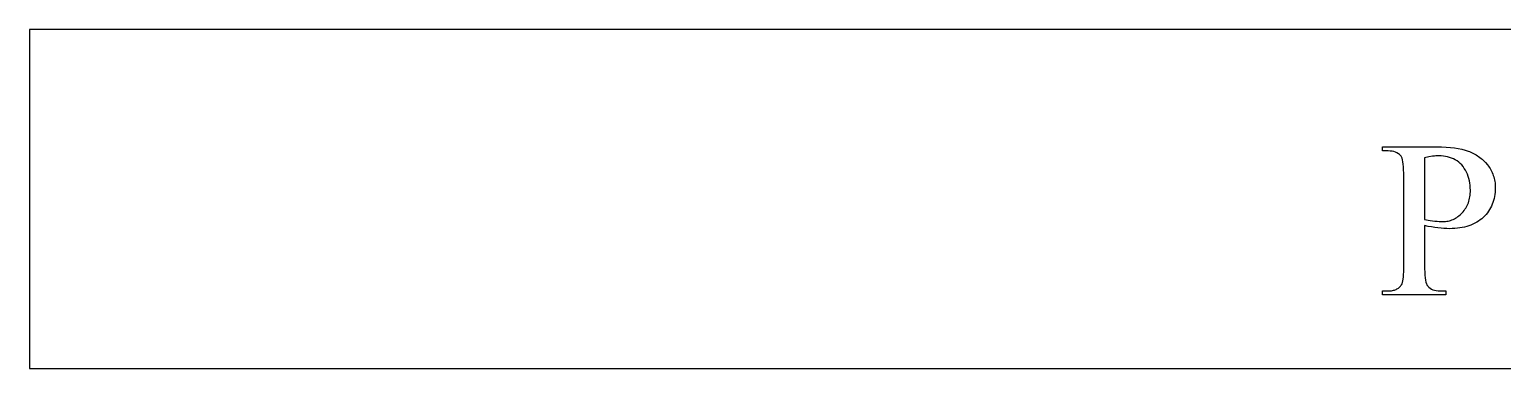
# Model space of a CAD drawing. Extents: x -4 to 204, y -54 to 64.
# Drawn here: x 74.08 to 82.76, y 58.37 to 60.37 of the extents above; entities that cross this region are included whole.
import ezdxf

# ---------------------------------------------------------------- set-up
doc = ezdxf.new("R2010")
doc.units = 0
doc.header["$MEASUREMENT"] = 0
doc.layers.add('LAYER_1', color=3, linetype='CONTINUOUS')

msp = doc.modelspace()

# ---------------------------------------------------------------- linework, layer by layer
at = {"layer": 'LAYER_1'}
for points in [[(74.07673, 58.37219), (96.82673, 58.37219), (96.82673, 60.37219), (74.07673, 60.37219)], [(82.30559, 59.21512), (82.30559, 58.96083), (82.30588, 58.9412), (82.30672, 58.92353), (82.30813, 58.90781), (82.3101, 58.89404), (82.31264, 58.88222), (82.31573, 58.87235), (82.31749, 58.86815), (82.3194, 58.86443), (82.32144, 58.86121), (82.32362, 58.85847), (82.33013, 58.85183), (82.33742, 58.84607), (82.3455, 58.84121), (82.35436, 58.83722), (82.36401, 58.83412), (82.37444, 58.83191), (82.38565, 58.83058), (82.39765, 58.83014), (82.43113, 58.83014), (82.43113, 58.80632), (82.0571, 58.80632), (82.0571, 58.83014), (82.08993, 58.83014), (82.10328, 58.8307), (82.10958, 58.83141), (82.11564, 58.83239), (82.12145, 58.83366), (82.12702, 58.83521), (82.13234, 58.83704), (82.13741, 58.83915), (82.14223, 58.84155), (82.14681, 58.84422), (82.15115, 58.84718), (82.15523, 58.85042), (82.15907, 58.85394), (82.16267, 58.85774), (82.16601, 58.86183), (82.16911, 58.86619), (82.17213, 58.87204), (82.17475, 58.87959), (82.17696, 58.88886), (82.17877, 58.89983), (82.18018, 58.91251), (82.18118, 58.92691), (82.18179, 58.94301), (82.18199, 58.96083), (82.18199, 59.52478), (82.18172, 59.5444), (82.1809, 59.56207), (82.17954, 59.5778), (82.17764, 59.59157), (82.1752, 59.60339), (82.17221, 59.61325), (82.17051, 59.61746), (82.16868, 59.62117), (82.16671, 59.6244), (82.16461, 59.62714), (82.15795, 59.63378), (82.15052, 59.63953), (82.14234, 59.6444), (82.13338, 59.64838), (82.12367, 59.65148), (82.11319, 59.65369), (82.10194, 59.65502), (82.08993, 59.65546), (82.0571, 59.65546), (82.0571, 59.67928), (82.37705, 59.67928), (82.40557, 59.67891), (82.43254, 59.67777), (82.45796, 59.67589), (82.48183, 59.67325), (82.50415, 59.66985), (82.52492, 59.6657), (82.54414, 59.6608), (82.56182, 59.65514), (82.57018, 59.65199), (82.57838, 59.64859), (82.58642, 59.64492), (82.59429, 59.641), (82.60199, 59.63681), (82.60953, 59.63237), (82.6169, 59.62767), (82.6241, 59.62271), (82.63114, 59.61749), (82.63801, 59.61201), (82.64472, 59.60628), (82.65126, 59.60028), (82.65764, 59.59402), (82.66385, 59.58751), (82.67577, 59.5737), (82.68138, 59.56646), (82.68663, 59.55905), (82.69152, 59.55147), (82.69604, 59.54373), (82.70021, 59.53582), (82.70401, 59.52774), (82.70745, 59.5195), (82.71053, 59.5111), (82.71325, 59.50252), (82.7156, 59.49378), (82.71759, 59.48488), (82.71922, 59.47581), (82.72049, 59.46657), (82.72139, 59.45717), (82.72194, 59.4476), (82.72212, 59.43787), (82.72184, 59.42466), (82.72102, 59.41177), (82.71964, 59.39919), (82.71771, 59.38693), (82.71523, 59.37497), (82.7122, 59.36333), (82.70862, 59.352), (82.70449, 59.34098), (82.69981, 59.33027), (82.69458, 59.31987), (82.6888, 59.30979), (82.68247, 59.30002), (82.67558, 59.29056), (82.66815, 59.28141), (82.66016, 59.27257), (82.65162, 59.26405), (82.64258, 59.25594), (82.63309, 59.24835), (82.62314, 59.24129), (82.61274, 59.23475), (82.60188, 59.22874), (82.59056, 59.22325), (82.57879, 59.21828), (82.56657, 59.21383), (82.55388, 59.20991), (82.54075, 59.20651), (82.52716, 59.20363), (82.51311, 59.20128), (82.49861, 59.19945), (82.48365, 59.19814), (82.46824, 59.19735), (82.45238, 59.19709), (82.43628, 59.19738), (82.41954, 59.19822), (82.40216, 59.19963), (82.38413, 59.2016), (82.36547, 59.20413), (82.34615, 59.20723), (82.32619, 59.21089)], [(82.30559, 59.25181), (82.33778, 59.24618), (82.36611, 59.24216), (82.37882, 59.24075), (82.39057, 59.23974), (82.40136, 59.23914), (82.41117, 59.23894), (82.41947, 59.23914), (82.42762, 59.23975), (82.43564, 59.24076), (82.4435, 59.24218), (82.45123, 59.244), (82.45881, 59.24623), (82.46625, 59.24886), (82.47354, 59.25189), (82.48069, 59.25534), (82.4877, 59.25918), (82.49456, 59.26343), (82.50128, 59.26809), (82.50786, 59.27315), (82.51429, 59.27862), (82.52058, 59.28449), (82.52673, 59.29076), (82.53262, 59.29736), (82.53812, 59.3042), (82.54325, 59.31127), (82.548, 59.31859), (82.55236, 59.32614), (82.55635, 59.33393), (82.55996, 59.34196), (82.56319, 59.35023), (82.56603, 59.35874), (82.5685, 59.36749), (82.57059, 59.37647), (82.5723, 59.3857), (82.57363, 59.39516), (82.57458, 59.40487), (82.57515, 59.41481), (82.57534, 59.42499), (82.57497, 59.43903), (82.57389, 59.45281), (82.57208, 59.46635), (82.56954, 59.47963), (82.56628, 59.49266), (82.5623, 59.50544), (82.55759, 59.51797), (82.55216, 59.53025), (82.54606, 59.54202), (82.53937, 59.55302), (82.53206, 59.56326), (82.52416, 59.57274), (82.51565, 59.58145), (82.50653, 59.58939), (82.49682, 59.59658), (82.4865, 59.60299), (82.47569, 59.60865), (82.46453, 59.61356), (82.453, 59.61771), (82.44111, 59.6211), (82.42886, 59.62374), (82.41624, 59.62563), (82.40327, 59.62676), (82.38993, 59.62714), (82.38143, 59.62695), (82.37235, 59.62637), (82.36268, 59.62542), (82.35243, 59.62408), (82.33018, 59.62026), (82.30559, 59.6149)]]:
    msp.add_lwpolyline(points, close=True, dxfattribs=at)

doc.saveas('drawing.dxf')
